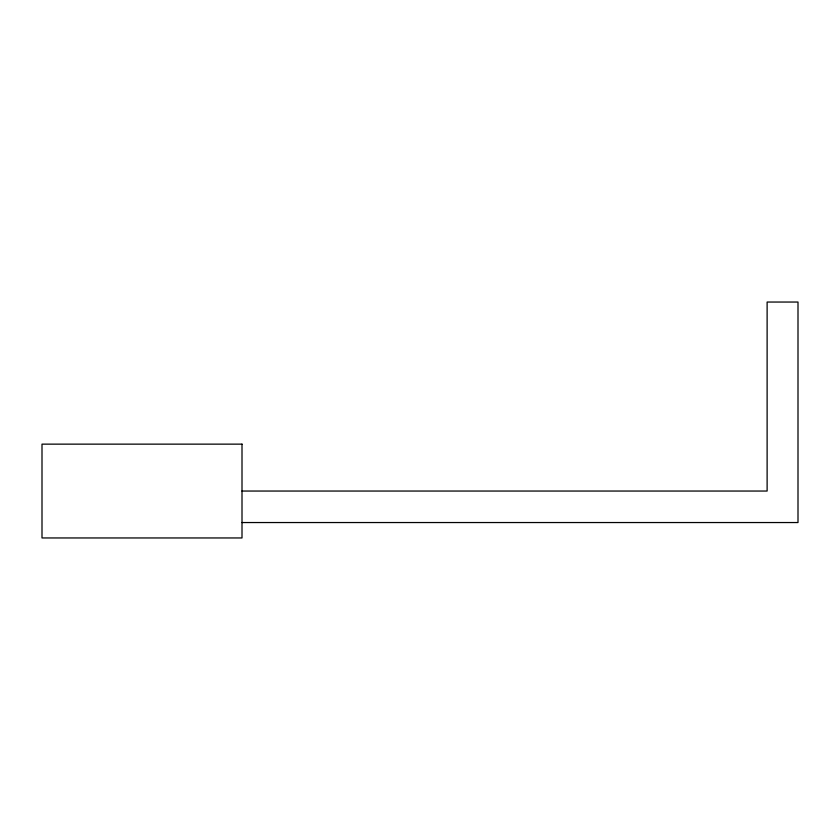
<?xml version="1.0" encoding="UTF-8"?>
<svg xmlns="http://www.w3.org/2000/svg" width="840" height="840" viewBox="0 0 840 840"><rect width="100%" height="100%" fill="white"/><g stroke="black" fill="none" stroke-linecap="round" stroke-linejoin="round"><path stroke-width="1.26" d="M242.004 491.043L767.12 491.043L767.12 302.043L798 302.043L798 522.543L242.004 522.543M242.004 444.14L42 444.14L42 537.957L242.004 537.957L242.004 444.14"/></g></svg>
